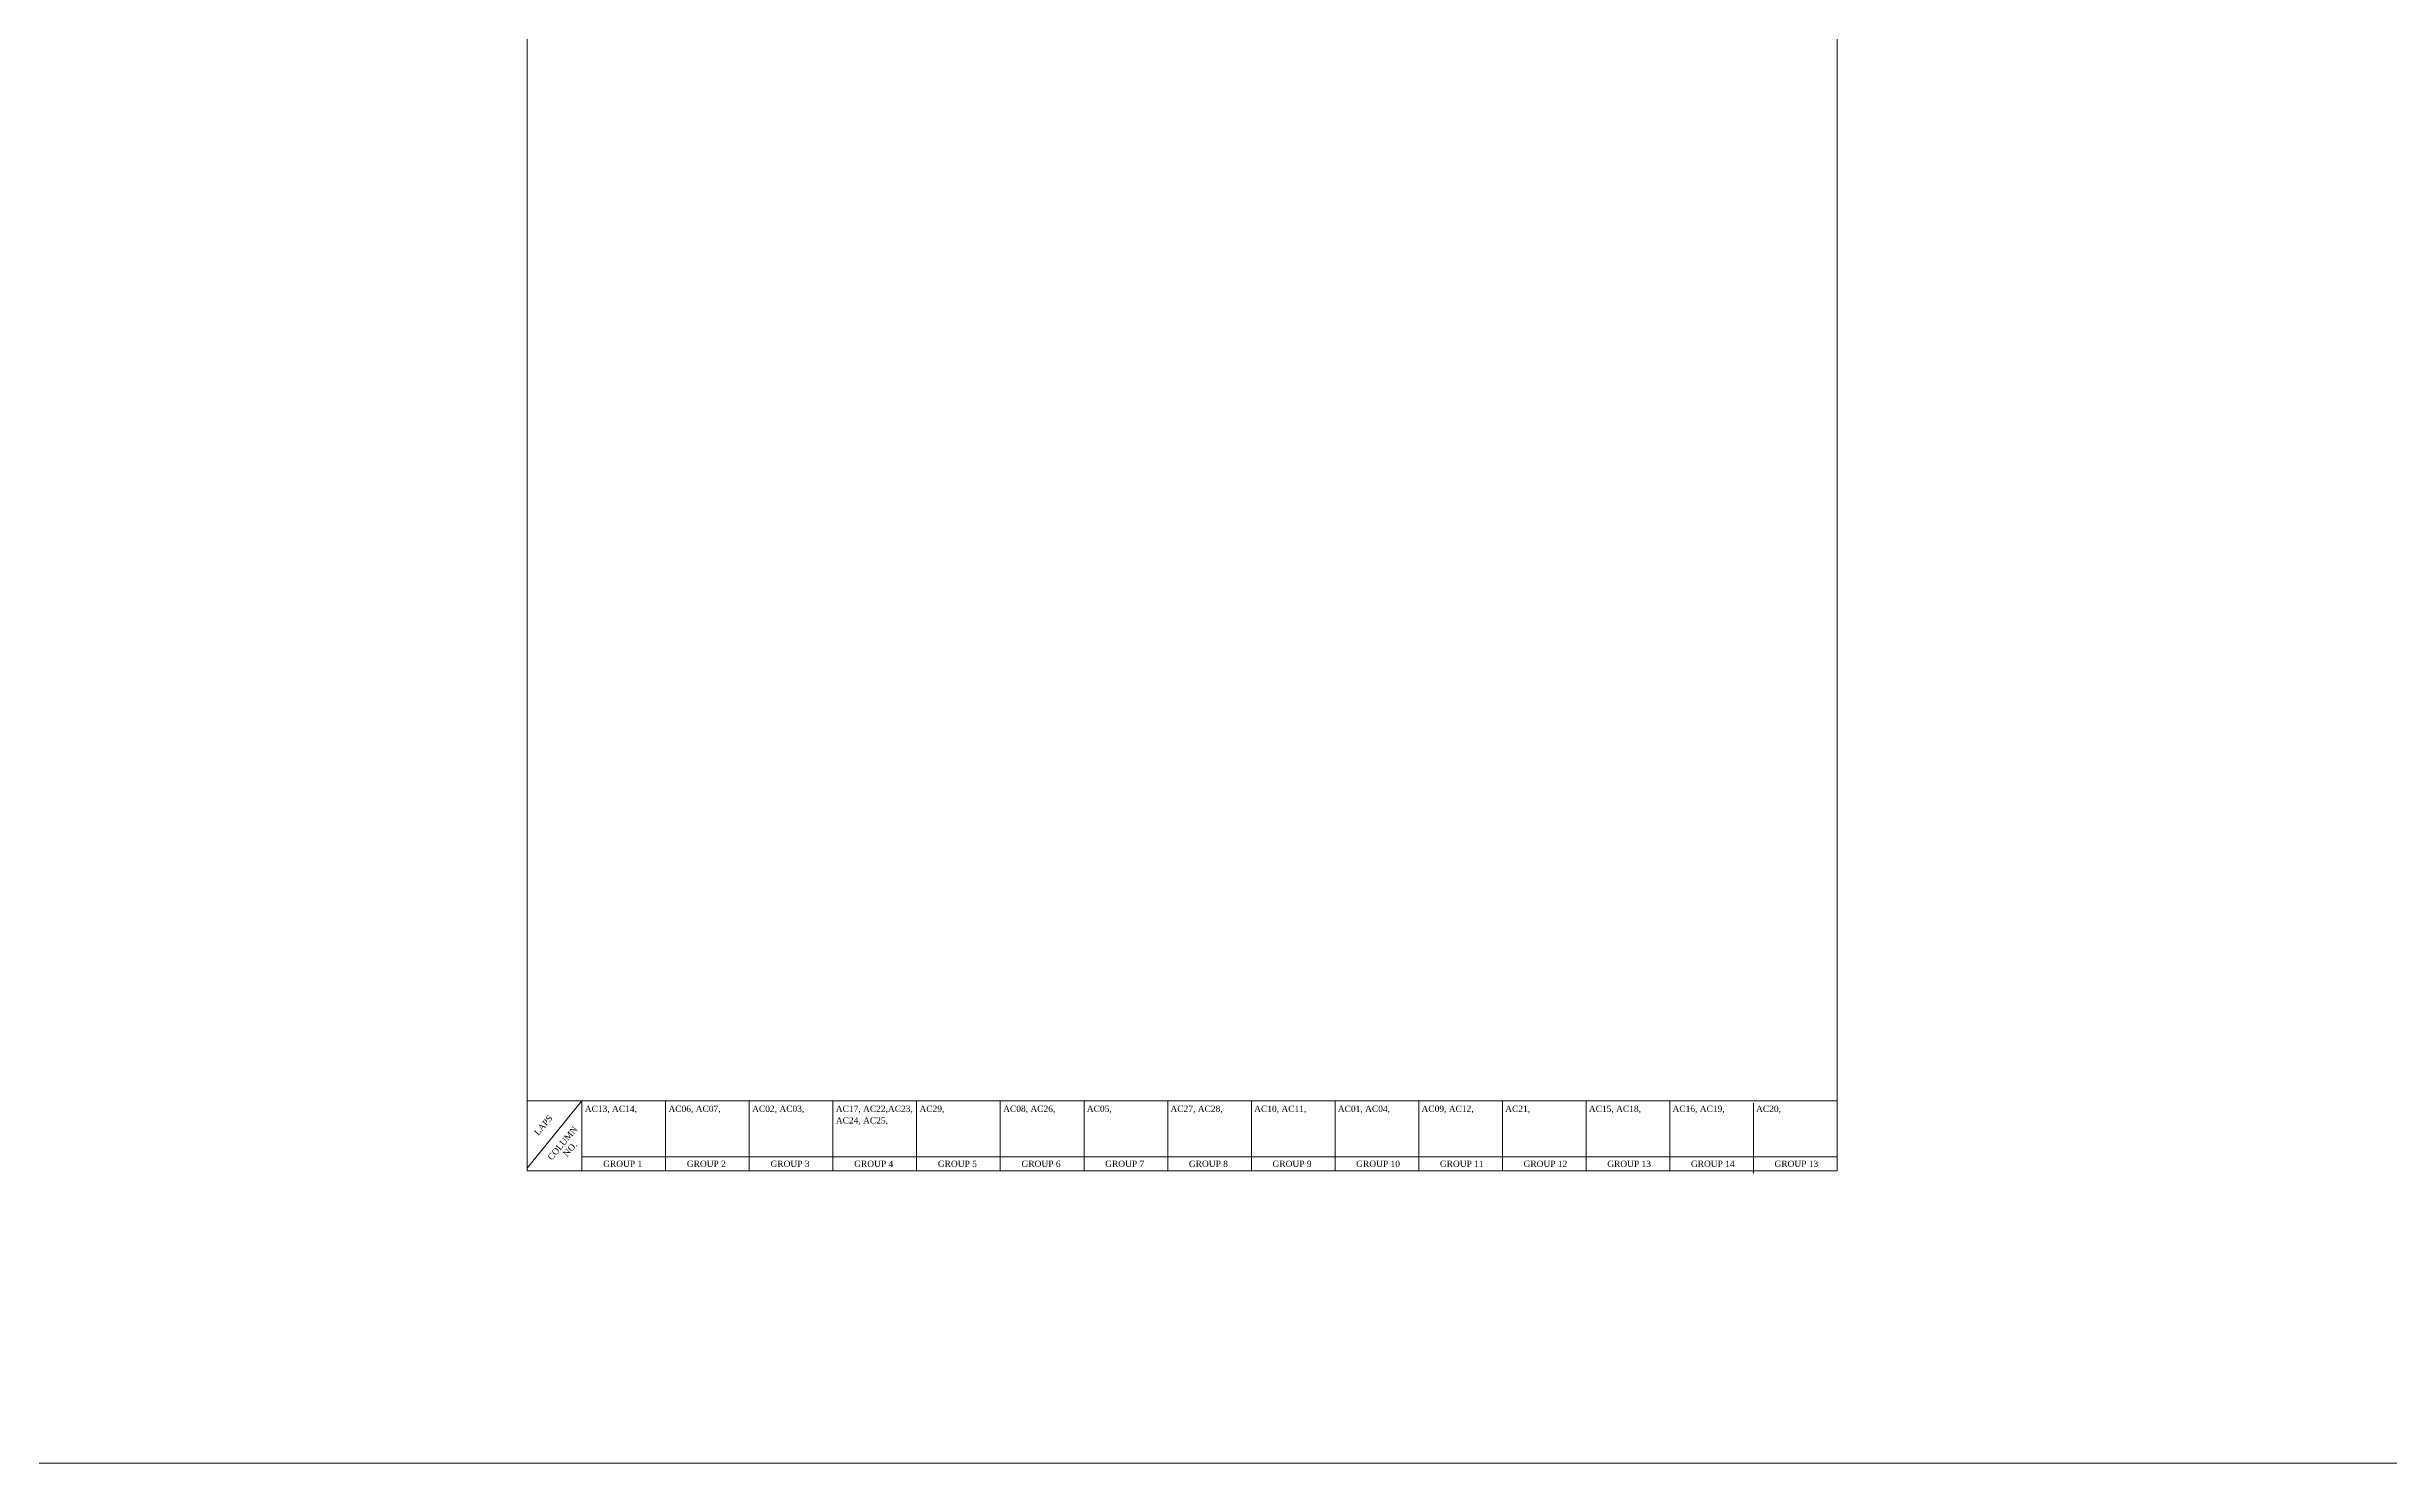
# Model space of a CAD drawing. Header units: metres. Extents: x 95882 to 260884, y 3603 to 81317.
# Drawn here: x 133409 to 170937, y 3603 to 26303 of the extents above; entities that cross this region are included whole.
import ezdxf

# ---------------------------------------------------------------- set-up
doc = ezdxf.new("R2010")
doc.units = ezdxf.units.M
doc.header["$LTSCALE"] = 0.05
doc.header["$MEASUREMENT"] = 0
doc.layers.get('0').update_dxf_attribs({"linetype": 'CONTINUOUS', "lineweight": 0})
for name, color, linetype, lineweight in [('S-SHEET', 251, 'CONTINUOUS', 0), ('S-TEXT', 7, 'CONTINUOUS', 0), ('S-TEXT COL', 7, 'CONTINUOUS', 20)]:
    doc.layers.add(name, color=color, linetype=linetype, lineweight=lineweight)
doc.styles.add('S-ROMANS', font='times.ttf')

msp = doc.modelspace()

# ---------------------------------------------------------------- linework, layer by layer
at = {"color": 2}
msp.add_line((260884.2, 3602.7), (95882, 3602.7), dxfattribs=at)
at = {"layer": 'S-SHEET', "color": 0}
for p, q in [((141107.5, 8286.5, 0), (141107.5, 49003.5, -0.1)), ((162091.5, 49003.5, 0), (162091.5, 8286.5, -0.1)), ((141107.5, 9408.8, 0), (162091.5, 9408.8, 0)), ((141107.5, 8286.5, 0), (162091.5, 8286.5, -0.1))]:
    msp.add_line(p, q, dxfattribs=at)
at = {"layer": 'S-SHEET'}
for p, q in [((141107.5, 8329, 0), (141982.6, 9408.8, 0)), ((141107.5, 8329, 0), (141982.6, 9408.8, 0)), ((141982.6, 9408.8, 0), (141982.6, 8286.5, 0)), ((141982.6, 9408.8, 0), (141982.6, 8286.5, 0)), ((143323.2, 9408.8, 0), (143323.2, 8286.5, 0)), ((143323.2, 9408.8, 0), (143323.2, 8286.5, 0)), ((144663.8, 9408.8, 0), (144663.8, 8286.5, 0)), ((144663.8, 9408.8, 0), (144663.8, 8286.5, 0)), ((144663.8, 9408.8, 0), (144663.8, 8286.5, 0)), ((144663.8, 9408.8, 0), (144663.8, 8286.5, 0)), ((146004.4, 9408.8, 0), (146004.4, 8286.5, 0)), ((146004.4, 9408.8, 0), (146004.4, 8286.5, 0)), ((147345, 9408.8, 0), (147345, 8286.5, 0)), ((147345, 9408.8, 0), (147345, 8286.5, 0)), ((148685.6, 9408.8, -0.1), (148685.6, 8286.5, -0.1)), ((148685.6, 9408.8, -0.1), (148685.6, 8286.5, -0.1)), ((148685.6, 9408.8, 0), (148685.6, 8286.5, 0)), ((148685.6, 9408.8, 0), (148685.6, 8286.5, 0)), ((148685.6, 9408.8, 0), (148685.6, 8286.5, 0)), ((148685.6, 9408.8, 0), (148685.6, 8286.5, 0)), ((150026.2, 9408.8, -0.1), (150026.2, 8286.5, -0.1)), ((150026.2, 9408.8, -0.1), (150026.2, 8286.5, -0.1)), ((150026.2, 9408.8, 0), (150026.2, 8286.5, 0)), ((150026.2, 9408.8, 0), (150026.2, 8286.5, 0)), ((151366.8, 9408.8, -0.1), (151366.8, 8286.5, -0.1)), ((151366.8, 9408.8, -0.1), (151366.8, 8286.5, -0.1)), ((151366.8, 9408.8, 0), (151366.8, 8286.5, 0)), ((151366.8, 9408.8, 0), (151366.8, 8286.5, 0)), ((152707.4, 9408.8, 0), (152707.4, 8286.5, 0)), ((152707.4, 9408.8, 0), (152707.4, 8286.5, 0)), ((152707.4, 9408.8, 0), (152707.4, 8286.5, 0)), ((152707.4, 9408.8, 0), (152707.4, 8286.5, 0)), ((154048, 9408.8, 0.1), (154048, 8286.5, 0.1)), ((154048, 9408.8, 0.1), (154048, 8286.5, 0.1)), ((154048, 9408.8, 0.1), (154048, 8286.5, 0.1)), ((154048, 9408.8, 0.1), (154048, 8286.5, 0.1)), ((155388.6, 9408.8, 0.2), (155388.6, 8286.5, 0.2)), ((155388.6, 9408.8, 0.2), (155388.6, 8286.5, 0.2)), ((155388.6, 9408.8, 0.2), (155388.6, 8286.5, 0.2)), ((155388.6, 9408.8, 0.2), (155388.6, 8286.5, 0.2)), ((156729.1, 9408.8, 0.3), (156729.1, 8286.5, 0.3)), ((156729.1, 9408.8, 0.3), (156729.1, 8286.5, 0.3)), ((156729.1, 9408.8, 0.3), (156729.1, 8286.5, 0.3)), ((156729.1, 9408.8, 0.3), (156729.1, 8286.5, 0.3)), ((158069.7, 9408.8, 0.3), (158069.7, 8286.5, 0.3)), ((158069.7, 9408.8, 0.3), (158069.7, 8286.5, 0.3)), ((158069.7, 9408.8, 0.4), (158069.7, 8286.5, 0.4)), ((158069.7, 9408.8, 0.4), (158069.7, 8286.5, 0.4)), ((159410.3, 9408.8, 0.4), (159410.3, 8286.5, 0.4)), ((159410.3, 9408.8, 0.4), (159410.3, 8286.5, 0.4)), ((159410.3, 9408.8, 0.5), (159410.3, 8286.5, 0.5)), ((159410.3, 9408.8, 0.5), (159410.3, 8286.5, 0.5)), ((160750.9, 9370.8, 0.5), (160750.9, 8248.6, 0.5)), ((160750.9, 9370.8, 0.5), (160750.9, 8248.6, 0.5)), ((160750.9, 9370.8, 0.6), (160750.9, 8248.6, 0.6)), ((160750.9, 9370.8, 0.6), (160750.9, 8248.6, 0.6)), ((141982.6, 8512.6, 0), (162091.5, 8512.6, -0.1))]:
    msp.add_line(p, q, dxfattribs=at)

# ---------------------------------------------------------------- texts
at = {"layer": 'S-TEXT', "color": 7, "style": 'S-ROMANS'}
for s, p in [('LAPS', (141283.2, 8846.1, 0)), ('COLUMN', (141498.3, 8449.1, 0)), ('NO.', (141746.4, 8504.8, 0))]:
    msp.add_text(s, height=100, rotation=50, dxfattribs=at).set_placement(p)
at = {"layer": 'S-TEXT COL', "style": 'S-ROMANS'}
for s, p in [('AC13, AC14,', (142028.1, 9232.9, 0)), ('AC06, AC07,', (143368.7, 9232.9, 0)), ('AC02, AC03,', (144709.3, 9232.9, 0.1)), ('AC17, AC22,AC23,', (146049.9, 9232.9, 0)), ('AC24, AC25,', (146049.9, 9046.3, 0)), ('AC29,', (147390.5, 9232.9, 0)), ('AC08, AC26,', (148731.1, 9232.9, -0.1)), ('AC05,', (150071.7, 9232.9, 0)), ('AC27, AC28,', (151412.3, 9232.9, -0.1)), ('AC10, AC11,', (152752.9, 9232.9, 0)), ('AC01, AC04,', (154093.5, 9232.9, 0.1)), ('AC09, AC12,', (155434.1, 9232.9, 0.2)), ('AC21,', (156774.6, 9232.9, 0.3)), ('AC15, AC18,', (158115.2, 9232.9, 0.3)), ('AC16, AC19,', (159455.8, 9232.9, 0)), ('AC20,', (160794.4, 9232.9, 0.2)), ('GROUP 1', (142322.4, 8351, 0)), ('GROUP 2', (143663, 8351, 0)), ('GROUP 3', (145003.6, 8351, 0.1)), ('GROUP 4', (146344.2, 8351, 0)), ('GROUP 5', (147684.8, 8351, 0.1)), ('GROUP 6', (149025.4, 8351, 0)), ('GROUP 7', (150366, 8351, 0)), ('GROUP 8', (151706.6, 8351, -0.1)), ('GROUP 9', (153047.2, 8351, 0)), ('GROUP 10', (154387.8, 8351, 0.1)), ('GROUP 11', (155728.4, 8351, 0.2)), ('GROUP 12', (157069, 8351, 0.3)), ('GROUP 13', (158409.6, 8351, 0.3)), ('GROUP 14', (159750.2, 8351, 0)), ('GROUP 13', (161088.7, 8351, 0.2))]:
    msp.add_text(s, height=100, dxfattribs=at).set_placement(p)

doc.saveas('drawing.dxf')
